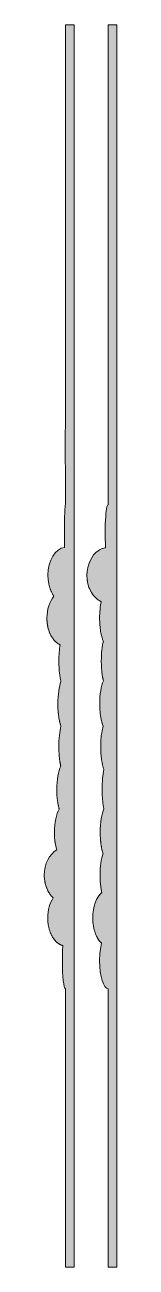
# Model space of a CAD drawing. Header units: inches. Extents: x 14 to 586, y 8 to 572.
# Drawn here: x 48 to 81, y 8 to 572 of the extents above; entities that cross this region are included whole.
import ezdxf

# ---------------------------------------------------------------- set-up
doc = ezdxf.new("R2010")
doc.units = ezdxf.units.IN
doc.header["$MEASUREMENT"] = 0
doc.layers.add('Layer 1', color=7, linetype='Continuous')

# ---------------------------------------------------------------- blocks, each defined once
blk = doc.blocks.new('block 2')
at = {"layer": 'Layer 1', "true_color": 0xff0000}
h = blk.add_hatch(color=1, dxfattribs=at)
h.dxf.hatch_style = 2
edge = h.paths.add_edge_path()
edge.add_spline(control_points=[(58.05, 392.89), (58.01, 392.89), (57.97, 387.24), (57.97, 380.27), (57.97, 373.3), (58.01, 367.66), (58.05, 367.66), (58.05, 367.66), (58.05, 354.07), (58.05, 354.07), (57.78, 354.07), (57.56, 348.42), (57.56, 341.45), (57.56, 340.89), (57.56, 340.34), (57.56, 339.8), (57.56, 339.65), (57.56, 339.51), (57.56, 339.37), (57.57, 338.91), (57.57, 338.47), (57.57, 338.03), (57.58, 337.95), (57.58, 337.86), (57.58, 337.78), (57.58, 337.27), (57.59, 336.78), (57.6, 336.3), (57.6, 336.19), (57.6, 336.08), (57.61, 335.98), (57.61, 335.58), (57.62, 335.2), (57.63, 334.83), (57.63, 334.77), (57.63, 334.7), (57.63, 334.63), (53.43, 334.29), (50.09, 328.78), (50.09, 322.03), (50.09, 321.58), (50.11, 321.13), (50.14, 320.68), (50.15, 320.54), (50.17, 320.39), (50.18, 320.25), (50.21, 319.95), (50.24, 319.66), (50.28, 319.38), (50.3, 319.21), (50.33, 319.04), (50.36, 318.88), (50.4, 318.62), (50.44, 318.37), (50.49, 318.12), (50.53, 317.94), (50.57, 317.78), (50.61, 317.61), (50.66, 317.37), (50.72, 317.14), (50.78, 316.91), (50.83, 316.74), (50.88, 316.58), (50.94, 316.41), (51, 316.2), (51.07, 315.98), (51.15, 315.77), (51.21, 315.61), (51.27, 315.45), (51.33, 315.29), (51.41, 315.09), (51.5, 314.89), (51.59, 314.7), (51.65, 314.55), (51.72, 314.4), (51.8, 314.25), (51.89, 314.06), (51.99, 313.88), (52.09, 313.7), (52.16, 313.56), (52.24, 313.43), (52.32, 313.29), (52.43, 313.12), (52.54, 312.95), (52.65, 312.79), (52.71, 312.7), (52.76, 312.61), (52.82, 312.53), (50.86, 310.22), (49.6, 306.64), (49.6, 302.62), (49.6, 302.22), (49.62, 301.82), (49.64, 301.43), (49.65, 301.31), (49.66, 301.18), (49.67, 301.06), (49.69, 300.79), (49.72, 300.53), (49.75, 300.26), (49.77, 300.13), (49.79, 299.99), (49.81, 299.86), (49.85, 299.6), (49.89, 299.36), (49.94, 299.11), (49.96, 298.98), (49.99, 298.86), (50.01, 298.73), (50.07, 298.45), (50.14, 298.18), (50.21, 297.91), (50.24, 297.83), (50.25, 297.75), (50.28, 297.66), (50.38, 297.32), (50.49, 296.98), (50.61, 296.65), (50.63, 296.57), (50.67, 296.49), (50.7, 296.41), (50.79, 296.16), (50.89, 295.92), (50.99, 295.69), (51.04, 295.58), (51.09, 295.47), (51.14, 295.37), (51.24, 295.16), (51.34, 294.96), (51.44, 294.77), (51.5, 294.66), (51.55, 294.56), (51.61, 294.46), (51.72, 294.26), (51.84, 294.07), (51.96, 293.89), (52.01, 293.8), (52.07, 293.71), (52.12, 293.63), (52.3, 293.37), (52.48, 293.12), (52.67, 292.88), (52.68, 292.88), (52.69, 292.87), (52.69, 292.86), (52.88, 292.63), (53.07, 292.42), (53.27, 292.22), (53.34, 292.15), (53.41, 292.09), (53.47, 292.02), (53.62, 291.88), (53.76, 291.75), (53.91, 291.62), (53.99, 291.55), (54.07, 291.49), (54.15, 291.43), (54.3, 291.31), (54.45, 291.2), (54.61, 291.1), (54.69, 291.05), (54.77, 290.99), (54.85, 290.94), (55.03, 290.83), (55.21, 290.73), (55.4, 290.64), (55.46, 290.61), (55.51, 290.58), (55.57, 290.56), (55.58, 290.55), (55.59, 290.54), (55.6, 290.54), (55.25, 288.47), (55.04, 285.94), (55.04, 283.21), (55.04, 282.76), (55.05, 282.32), (55.06, 281.88), (55.06, 281.74), (55.07, 281.6), (55.08, 281.46), (55.09, 281.17), (55.09, 280.88), (55.11, 280.6), (55.12, 280.43), (55.13, 280.27), (55.14, 280.1), (55.15, 279.86), (55.17, 279.61), (55.19, 279.37), (55.2, 279.2), (55.22, 279.03), (55.23, 278.86), (55.25, 278.63), (55.27, 278.4), (55.29, 278.19), (55.31, 278.02), (55.33, 277.85), (55.35, 277.69), (55.37, 277.48), (55.4, 277.27), (55.42, 277.06), (55.45, 276.9), (55.47, 276.74), (55.49, 276.58), (55.52, 276.39), (55.55, 276.2), (55.58, 276.01), (55.61, 275.85), (55.64, 275.7), (55.66, 275.55), (55.7, 275.37), (55.73, 275.2), (55.76, 275.03), (55.79, 274.88), (55.82, 274.74), (55.86, 274.6), (55.89, 274.44), (55.93, 274.28), (55.97, 274.13), (55.98, 274.07), (55.99, 274.02), (56, 273.97), (55.14, 271.67), (54.59, 267.97), (54.59, 263.79), (54.59, 263.31), (54.6, 262.83), (54.61, 262.36), (54.62, 262.21), (54.62, 262.06), (54.63, 261.91), (54.64, 261.59), (54.66, 261.28), (54.68, 260.97), (54.69, 260.8), (54.7, 260.64), (54.71, 260.47), (54.73, 260.18), (54.76, 259.9), (54.78, 259.62), (54.8, 259.46), (54.82, 259.3), (54.83, 259.15), (54.86, 258.86), (54.9, 258.57), (54.94, 258.3), (54.95, 258.16), (54.97, 258.03), (54.99, 257.9), (55.05, 257.51), (55.11, 257.13), (55.17, 256.77), (55.17, 256.76), (55.18, 256.75), (55.18, 256.74), (55.25, 256.37), (55.32, 256.01), (55.4, 255.67), (55.43, 255.56), (55.45, 255.46), (55.48, 255.35), (55.54, 255.13), (55.59, 254.9), (55.66, 254.69), (55.69, 254.57), (55.72, 254.46), (55.76, 254.35), (55.82, 254.16), (55.88, 253.98), (55.94, 253.8), (55.96, 253.74), (55.98, 253.67), (56, 253.62), (55.41, 251.31), (55.04, 248.03), (55.04, 244.38), (55.04, 243.95), (55.05, 243.52), (55.06, 243.1), (55.06, 242.95), (55.07, 242.81), (55.07, 242.67), (55.08, 242.4), (55.09, 242.12), (55.1, 241.85), (55.11, 241.68), (55.12, 241.52), (55.13, 241.35), (55.15, 241.11), (55.16, 240.88), (55.18, 240.65), (55.19, 240.48), (55.21, 240.32), (55.22, 240.15), (55.24, 239.93), (55.26, 239.71), (55.28, 239.5), (55.29, 239.33), (55.31, 239.17), (55.33, 239.01), (55.35, 238.81), (55.38, 238.6), (55.4, 238.4), (55.42, 238.24), (55.45, 238.09), (55.47, 237.94), (55.5, 237.75), (55.52, 237.55), (55.55, 237.37), (55.57, 237.22), (55.6, 237.07), (55.63, 236.92), (55.66, 236.75), (55.69, 236.57), (55.72, 236.4), (55.75, 236.26), (55.78, 236.12), (55.81, 235.98), (55.84, 235.84), (55.87, 235.69), (55.9, 235.56), (54.81, 233.31), (54.09, 229.41), (54.09, 224.96), (54.09, 224.53), (54.1, 224.1), (54.11, 223.67), (54.11, 223.6), (54.12, 223.52), (54.12, 223.45), (54.14, 223.1), (54.15, 222.76), (54.17, 222.42), (54.18, 222.28), (54.19, 222.15), (54.2, 222.02), (54.23, 221.75), (54.24, 221.48), (54.27, 221.22), (54.29, 221.02), (54.31, 220.82), (54.34, 220.63), (54.36, 220.44), (54.38, 220.24), (54.4, 220.06), (54.43, 219.88), (54.45, 219.72), (54.48, 219.54), (54.51, 219.35), (54.54, 219.15), (54.57, 218.95), (54.59, 218.81), (54.62, 218.67), (54.65, 218.53), (54.69, 218.32), (54.72, 218.11), (54.77, 217.92), (54.8, 217.77), (54.83, 217.64), (54.86, 217.51), (54.91, 217.32), (54.95, 217.12), (54.99, 216.94), (55.03, 216.81), (55.07, 216.69), (55.1, 216.57), (55.15, 216.4), (55.2, 216.22), (55.25, 216.06), (53.88, 213.8), (52.99, 209.93), (52.99, 205.55), (52.99, 204.87), (53.02, 204.21), (53.06, 203.55), (53.06, 203.45), (53.07, 203.35), (53.08, 203.24), (53.12, 202.63), (53.19, 202.03), (53.27, 201.45), (53.28, 201.33), (53.3, 201.22), (53.32, 201.11), (53.4, 200.53), (53.5, 199.97), (53.62, 199.43), (53.64, 199.37), (53.65, 199.31), (53.67, 199.25), (53.79, 198.73), (53.92, 198.24), (54.07, 197.77), (54.08, 197.73), (54.09, 197.69), (54.1, 197.65), (50.75, 195.67), (48.42, 191.26), (48.42, 186.14), (48.42, 185.65), (48.45, 185.17), (48.49, 184.69), (48.5, 184.54), (48.52, 184.39), (48.54, 184.24), (48.58, 183.92), (48.62, 183.6), (48.68, 183.28), (48.71, 183.12), (48.74, 182.95), (48.77, 182.79), (48.84, 182.49), (48.91, 182.2), (48.99, 181.91), (49.03, 181.75), (49.07, 181.6), (49.11, 181.45), (49.21, 181.13), (49.32, 180.82), (49.44, 180.51), (49.48, 180.41), (49.51, 180.3), (49.55, 180.2), (49.72, 179.8), (49.9, 179.41), (50.09, 179.03), (50.14, 178.95), (50.19, 178.87), (50.23, 178.79), (50.39, 178.5), (50.55, 178.22), (50.73, 177.95), (50.81, 177.83), (50.89, 177.72), (50.97, 177.6), (51.13, 177.38), (51.29, 177.16), (51.46, 176.96), (51.55, 176.84), (51.64, 176.73), (51.74, 176.62), (51.91, 176.42), (52.1, 176.23), (52.29, 176.04), (52.35, 175.98), (52.41, 175.91), (52.48, 175.85), (50.94, 173.55), (49.98, 170.31), (49.98, 166.72), (49.98, 166.31), (50, 165.89), (50.02, 165.49), (50.03, 165.35), (50.05, 165.22), (50.06, 165.08), (50.08, 164.81), (50.1, 164.55), (50.13, 164.28), (50.15, 164.13), (50.18, 163.98), (50.2, 163.82), (50.24, 163.59), (50.28, 163.35), (50.32, 163.12), (50.35, 162.96), (50.38, 162.81), (50.42, 162.65), (50.47, 162.43), (50.52, 162.21), (50.57, 162), (50.61, 161.85), (50.65, 161.69), (50.7, 161.54), (50.76, 161.33), (50.82, 161.13), (50.89, 160.93), (50.94, 160.78), (50.99, 160.63), (51.04, 160.49), (51.11, 160.29), (51.19, 160.1), (51.26, 159.92), (51.32, 159.78), (51.38, 159.64), (51.44, 159.5), (51.52, 159.31), (51.61, 159.14), (51.7, 158.96), (51.76, 158.83), (51.83, 158.7), (51.89, 158.58), (51.99, 158.4), (52.09, 158.23), (52.19, 158.06), (52.26, 157.95), (52.33, 157.83), (52.4, 157.73), (52.51, 157.55), (52.63, 157.38), (52.76, 157.22), (52.82, 157.13), (52.88, 157.03), (52.95, 156.95), (53.12, 156.73), (53.29, 156.53), (53.47, 156.34), (53.5, 156.31), (53.52, 156.28), (53.54, 156.25), (53.75, 156.04), (53.96, 155.84), (54.18, 155.65), (54.25, 155.59), (54.32, 155.54), (54.39, 155.49), (54.54, 155.37), (54.7, 155.24), (54.85, 155.14), (54.94, 155.08), (55.03, 155.03), (55.13, 154.97), (55.27, 154.88), (55.41, 154.8), (55.56, 154.72), (55.66, 154.67), (55.76, 154.63), (55.86, 154.58), (56.01, 154.52), (56.15, 154.46), (56.3, 154.41), (56.41, 154.37), (56.51, 154.34), (56.62, 154.31), (56.71, 154.29), (56.79, 154.26), (56.87, 154.24), (56.73, 152.25), (56.64, 149.87), (56.64, 147.31), (56.64, 140.34), (57.27, 134.69), (58.05, 134.69), (58.05, 134.69), (58.05, 121.1), (58.05, 121.1), (58.03, 121.1), (58.01, 115.45), (58.01, 108.48), (58.01, 101.51), (58.03, 95.86), (58.05, 95.86), (58.05, 95.86), (58.05, 8.5), (58.05, 8.5), (58.05, 8.5), (61.93, 8.5), (61.93, 8.5), (61.93, 8.5), (61.93, 571.5), (61.93, 571.5), (61.93, 571.5), (58.05, 571.5), (58.05, 571.5), (58.05, 571.5), (58.05, 392.89), (58.05, 392.89)], knot_values=[0, 0, 0, 0, 1, 1, 1, 2, 2, 2, 3, 3, 3, 4, 4, 4, 5, 5, 5, 6, 6, 6, 7, 7, 7, 8, 8, 8, 9, 9, 9, 10, 10, 10, 11, 11, 11, 12, 12, 12, 13, 13, 13, 14, 14, 14, 15, 15, 15, 16, 16, 16, 17, 17, 17, 18, 18, 18, 19, 19, 19, 20, 20, 20, 21, 21, 21, 22, 22, 22, 23, 23, 23, 24, 24, 24, 25, 25, 25, 26, 26, 26, 27, 27, 27, 28, 28, 28, 29, 29, 29, 30, 30, 30, 31, 31, 31, 32, 32, 32, 33, 33, 33, 34, 34, 34, 35, 35, 35, 36, 36, 36, 37, 37, 37, 38, 38, 38, 39, 39, 39, 40, 40, 40, 41, 41, 41, 42, 42, 42, 43, 43, 43, 44, 44, 44, 45, 45, 45, 46, 46, 46, 47, 47, 47, 48, 48, 48, 49, 49, 49, 50, 50, 50, 51, 51, 51, 52, 52, 52, 53, 53, 53, 54, 54, 54, 55, 55, 55, 56, 56, 56, 57, 57, 57, 58, 58, 58, 59, 59, 59, 60, 60, 60, 61, 61, 61, 62, 62, 62, 63, 63, 63, 64, 64, 64, 65, 65, 65, 66, 66, 66, 67, 67, 67, 68, 68, 68, 69, 69, 69, 70, 70, 70, 71, 71, 71, 72, 72, 72, 73, 73, 73, 74, 74, 74, 75, 75, 75, 76, 76, 76, 77, 77, 77, 78, 78, 78, 79, 79, 79, 80, 80, 80, 81, 81, 81, 82, 82, 82, 83, 83, 83, 84, 84, 84, 85, 85, 85, 86, 86, 86, 87, 87, 87, 88, 88, 88, 89, 89, 89, 90, 90, 90, 91, 91, 91, 92, 92, 92, 93, 93, 93, 94, 94, 94, 95, 95, 95, 96, 96, 96, 97, 97, 97, 98, 98, 98, 99, 99, 99, 100, 100, 100, 101, 101, 101, 102, 102, 102, 103, 103, 103, 104, 104, 104, 105, 105, 105, 106, 106, 106, 107, 107, 107, 108, 108, 108, 109, 109, 109, 110, 110, 110, 111, 111, 111, 112, 112, 112, 113, 113, 113, 114, 114, 114, 115, 115, 115, 116, 116, 116, 117, 117, 117, 118, 118, 118, 119, 119, 119, 120, 120, 120, 121, 121, 121, 122, 122, 122, 123, 123, 123, 124, 124, 124, 125, 125, 125, 126, 126, 126, 127, 127, 127, 128, 128, 128, 129, 129, 129, 130, 130, 130, 131, 131, 131, 132, 132, 132, 133, 133, 133, 134, 134, 134, 135, 135, 135, 136, 136, 136, 137, 137, 137, 138, 138, 138, 139, 139, 139, 140, 140, 140, 141, 141, 141, 142, 142, 142, 143, 143, 143, 144, 144, 144, 145, 145, 145, 146, 146, 146, 147, 147, 147, 148, 148, 148, 149, 149, 149, 150, 150, 150, 151, 151, 151, 152, 152, 152, 153, 153, 153, 154, 154, 154, 155, 155, 155, 156, 156, 156, 157, 157, 157, 158, 158, 158, 159, 159, 159, 160, 160, 160, 161, 161, 161, 162, 162, 162, 163, 163, 163, 164, 164, 164, 165, 165, 165, 166, 166, 166, 167, 167, 167, 168, 168, 168, 169, 169, 169, 170, 170, 170, 171, 171, 171, 172, 172, 172, 173, 173, 173, 174, 174, 174, 175, 175, 175, 176, 176, 176, 177, 177, 177, 178, 178, 178, 179, 179, 179, 180, 180, 180, 181, 181, 181, 182, 182, 182, 183, 183, 183, 184, 184, 184, 185, 185, 185, 186, 186, 186, 187, 187, 187, 188, 188, 188, 189, 189, 189, 189], degree=3, periodic=1)
h = blk.add_hatch(color=1, dxfattribs=at)
h.dxf.hatch_style = 2
edge = h.paths.add_edge_path()
edge.add_spline(control_points=[(77.46, 354.07), (77.42, 354.07), (77.37, 354.04), (77.32, 354), (77.19, 353.87), (77.05, 353.55), (76.93, 353.07), (76.44, 351.16), (76.09, 346.67), (76.09, 341.45), (76.09, 341.44), (76.09, 341.43), (76.09, 341.42), (76.09, 340.87), (76.1, 340.32), (76.11, 339.78), (76.11, 339.64), (76.11, 339.49), (76.11, 339.35), (76.12, 338.88), (76.13, 338.42), (76.15, 337.96), (76.15, 337.89), (76.15, 337.82), (76.15, 337.75), (76.17, 337.24), (76.19, 336.76), (76.22, 336.28), (76.22, 336.23), (76.22, 336.17), (76.22, 336.12), (76.23, 336.04), (76.23, 335.97), (76.24, 335.9), (76.26, 335.51), (76.28, 335.12), (76.3, 334.76), (76.31, 334.69), (76.31, 334.62), (76.32, 334.56), (76.02, 334.52), (75.72, 334.45), (75.43, 334.37), (74.56, 334.13), (73.73, 333.73), (72.96, 333.2), (69.89, 331.09), (67.8, 326.88), (67.8, 322.03), (67.8, 321.63), (67.81, 321.24), (67.84, 320.85), (67.85, 320.73), (67.86, 320.62), (67.87, 320.5), (67.9, 320.22), (67.93, 319.95), (67.97, 319.69), (67.99, 319.56), (68.01, 319.43), (68.03, 319.3), (68.07, 319.04), (68.13, 318.77), (68.18, 318.51), (68.21, 318.41), (68.23, 318.3), (68.26, 318.19), (68.34, 317.83), (68.44, 317.48), (68.55, 317.13), (68.56, 317.1), (68.57, 317.07), (68.58, 317.04), (68.69, 316.73), (68.8, 316.42), (68.92, 316.12), (68.97, 316.02), (69.01, 315.92), (69.06, 315.81), (69.16, 315.59), (69.26, 315.37), (69.37, 315.15), (69.42, 315.05), (69.47, 314.94), (69.53, 314.84), (69.65, 314.62), (69.77, 314.4), (69.9, 314.19), (69.95, 314.11), (69.99, 314.03), (70.05, 313.95), (70.23, 313.66), (70.42, 313.39), (70.61, 313.13), (70.65, 313.09), (70.68, 313.05), (70.71, 313.01), (70.88, 312.79), (71.06, 312.58), (71.24, 312.38), (71.31, 312.31), (71.38, 312.23), (71.46, 312.16), (71.61, 312), (71.77, 311.84), (71.93, 311.7), (72.01, 311.62), (72.09, 311.55), (72.17, 311.48), (72.34, 311.33), (72.52, 311.19), (72.71, 311.05), (72.77, 311.01), (72.84, 310.95), (72.9, 310.91), (72.92, 310.89), (72.94, 310.88), (72.96, 310.86), (73.19, 310.7), (73.43, 310.56), (73.67, 310.42), (73.73, 310.39), (73.78, 310.37), (73.84, 310.34), (74, 310.25), (74.17, 310.16), (74.34, 310.09), (73.86, 308), (73.58, 305.41), (73.58, 302.62), (73.58, 302.12), (73.59, 301.63), (73.61, 301.15), (73.62, 301), (73.62, 300.86), (73.63, 300.71), (73.65, 300.37), (73.67, 300.05), (73.69, 299.72), (73.7, 299.56), (73.71, 299.4), (73.73, 299.24), (73.75, 298.92), (73.78, 298.62), (73.82, 298.31), (73.83, 298.17), (73.85, 298.03), (73.87, 297.89), (73.92, 297.49), (73.97, 297.11), (74.03, 296.74), (74.04, 296.7), (74.04, 296.66), (74.05, 296.62), (74.12, 296.22), (74.19, 295.83), (74.27, 295.45), (74.3, 295.33), (74.32, 295.23), (74.35, 295.11), (74.41, 294.85), (74.47, 294.6), (74.54, 294.35), (74.57, 294.23), (74.6, 294.11), (74.64, 293.99), (74.7, 293.76), (74.77, 293.54), (74.84, 293.33), (74.88, 293.23), (74.91, 293.12), (74.95, 293.02), (75.04, 292.77), (75.13, 292.54), (75.23, 292.32), (75.24, 292.28), (75.26, 292.23), (75.27, 292.2), (74.7, 289.91), (74.34, 286.73), (74.34, 283.21), (74.34, 282.77), (74.35, 282.33), (74.36, 281.91), (74.36, 281.9), (74.36, 281.9), (74.36, 281.9), (74.36, 281.76), (74.37, 281.62), (74.38, 281.48), (74.39, 281.2), (74.39, 280.92), (74.41, 280.64), (74.42, 280.47), (74.43, 280.31), (74.44, 280.14), (74.45, 279.9), (74.47, 279.66), (74.49, 279.43), (74.5, 279.25), (74.52, 279.09), (74.53, 278.92), (74.55, 278.7), (74.57, 278.47), (74.59, 278.26), (74.61, 278.09), (74.63, 277.93), (74.65, 277.77), (74.68, 277.56), (74.7, 277.35), (74.73, 277.15), (74.73, 277.14), (74.73, 277.12), (74.73, 277.11), (74.75, 276.96), (74.77, 276.83), (74.8, 276.68), (74.83, 276.49), (74.85, 276.29), (74.88, 276.11), (74.91, 275.95), (74.94, 275.81), (74.97, 275.66), (75, 275.48), (75.03, 275.3), (75.07, 275.13), (75.1, 274.99), (75.13, 274.85), (75.16, 274.71), (75.2, 274.55), (75.23, 274.39), (75.27, 274.23), (75.27, 274.22), (75.28, 274.2), (75.28, 274.18), (74.78, 273.04), (74.36, 271.52), (74.07, 269.75), (73.78, 267.97), (73.62, 265.95), (73.62, 263.79), (73.62, 263.78), (73.62, 263.78), (73.62, 263.77), (73.62, 263.3), (73.63, 262.83), (73.65, 262.37), (73.65, 262.22), (73.66, 262.07), (73.67, 261.91), (73.68, 261.6), (73.7, 261.29), (73.72, 260.99), (73.73, 260.82), (73.74, 260.65), (73.76, 260.48), (73.78, 260.2), (73.81, 259.92), (73.84, 259.65), (73.85, 259.48), (73.87, 259.32), (73.89, 259.16), (73.92, 258.88), (73.96, 258.61), (74, 258.34), (74.02, 258.2), (74.04, 258.06), (74.06, 257.92), (74.12, 257.59), (74.17, 257.27), (74.23, 256.96), (74.25, 256.9), (74.26, 256.83), (74.27, 256.76), (74.35, 256.39), (74.43, 256.04), (74.52, 255.7), (74.54, 255.6), (74.57, 255.5), (74.6, 255.41), (74.66, 255.17), (74.73, 254.94), (74.8, 254.72), (74.81, 254.68), (74.82, 254.63), (74.83, 254.59), (74.86, 254.52), (74.88, 254.46), (74.91, 254.39), (74.97, 254.2), (75.04, 254.01), (75.11, 253.83), (75.13, 253.78), (75.15, 253.72), (75.17, 253.66), (74.92, 252.8), (74.7, 251.79), (74.53, 250.68), (74.24, 248.83), (74.08, 246.67), (74.08, 244.38), (74.08, 243.88), (74.09, 243.4), (74.1, 242.92), (74.11, 242.76), (74.11, 242.62), (74.12, 242.47), (74.13, 242.14), (74.15, 241.81), (74.17, 241.49), (74.18, 241.32), (74.19, 241.16), (74.2, 241), (74.23, 240.69), (74.25, 240.39), (74.28, 240.09), (74.3, 239.94), (74.31, 239.79), (74.32, 239.65), (74.37, 239.28), (74.41, 238.91), (74.46, 238.56), (74.47, 238.5), (74.47, 238.44), (74.48, 238.39), (74.54, 237.98), (74.61, 237.59), (74.68, 237.22), (74.7, 237.1), (74.72, 237), (74.74, 236.89), (74.79, 236.63), (74.85, 236.37), (74.91, 236.12), (74.93, 236), (74.96, 235.88), (74.99, 235.76), (75.05, 235.54), (75.11, 235.32), (75.17, 235.11), (75.19, 235.04), (75.21, 234.96), (75.23, 234.9), (75.24, 234.86), (75.25, 234.83), (75.26, 234.79), (75.34, 234.56), (75.42, 234.34), (75.49, 234.13), (75.51, 234.08), (75.53, 234.02), (75.55, 233.98), (75.29, 232.83), (75.09, 231.46), (74.94, 229.93), (74.8, 228.41), (74.72, 226.73), (74.72, 224.96), (74.72, 224.53), (74.73, 224.1), (74.74, 223.68), (74.74, 223.56), (74.75, 223.43), (74.75, 223.31), (74.76, 223.02), (74.77, 222.72), (74.78, 222.44), (74.79, 222.28), (74.8, 222.13), (74.8, 221.97), (74.82, 221.72), (74.83, 221.48), (74.85, 221.24), (74.86, 221.07), (74.87, 220.9), (74.89, 220.73), (74.9, 220.52), (74.92, 220.3), (74.94, 220.09), (74.95, 219.92), (74.97, 219.76), (74.99, 219.59), (75.01, 219.39), (75.03, 219.19), (75.05, 218.99), (75.07, 218.83), (75.09, 218.69), (75.11, 218.53), (75.13, 218.34), (75.16, 218.14), (75.19, 217.96), (75.21, 217.81), (75.23, 217.66), (75.26, 217.52), (75.28, 217.34), (75.31, 217.16), (75.34, 216.99), (75.37, 216.85), (75.39, 216.71), (75.42, 216.57), (75.45, 216.43), (75.47, 216.29), (75.5, 216.15), (75, 215.03), (74.59, 213.49), (74.3, 211.68), (74.01, 209.86), (73.85, 207.77), (73.85, 205.55), (73.85, 205.54), (73.85, 205.53), (73.85, 205.51), (73.85, 205.07), (73.86, 204.62), (73.87, 204.19), (73.87, 204.04), (73.88, 203.89), (73.89, 203.74), (73.9, 203.44), (73.91, 203.15), (73.93, 202.87), (73.94, 202.69), (73.96, 202.53), (73.97, 202.35), (73.99, 202.1), (74.01, 201.84), (74.03, 201.59), (74.05, 201.42), (74.07, 201.25), (74.09, 201.08), (74.11, 200.84), (74.14, 200.61), (74.17, 200.38), (74.19, 200.21), (74.21, 200.04), (74.24, 199.88), (74.27, 199.65), (74.3, 199.44), (74.34, 199.22), (74.35, 199.14), (74.37, 199.04), (74.38, 198.96), (74.39, 198.89), (74.41, 198.82), (74.42, 198.75), (74.46, 198.54), (74.5, 198.34), (74.54, 198.13), (74.57, 197.99), (74.6, 197.84), (74.64, 197.7), (74.68, 197.5), (74.73, 197.31), (74.78, 197.12), (74.81, 196.99), (74.84, 196.86), (74.88, 196.74), (74.93, 196.54), (74.99, 196.35), (75.05, 196.17), (75.08, 196.08), (75.1, 195.99), (75.13, 195.91), (74.3, 193.6), (73.77, 190.08), (73.77, 186.14), (73.77, 186.13), (73.77, 186.13), (73.77, 186.13), (73.77, 185.45), (73.79, 184.79), (73.82, 184.14), (73.83, 184.04), (73.83, 183.93), (73.84, 183.83), (73.87, 183.21), (73.92, 182.61), (73.98, 182.03), (73.99, 181.92), (74, 181.81), (74.01, 181.69), (74.08, 181.11), (74.15, 180.55), (74.24, 180.02), (74.25, 179.95), (74.26, 179.89), (74.27, 179.83), (74.36, 179.31), (74.46, 178.81), (74.56, 178.35), (74.57, 178.31), (74.58, 178.27), (74.59, 178.23), (72.15, 176.25), (70.46, 171.84), (70.46, 166.72), (70.46, 166.16), (70.49, 165.61), (70.53, 165.07), (70.54, 164.92), (70.55, 164.78), (70.56, 164.64), (70.61, 164.18), (70.66, 163.72), (70.73, 163.28), (70.74, 163.2), (70.75, 163.12), (70.76, 163.05), (70.85, 162.54), (70.95, 162.05), (71.07, 161.58), (71.1, 161.46), (71.14, 161.34), (71.17, 161.22), (71.27, 160.83), (71.39, 160.46), (71.51, 160.1), (71.54, 160), (71.57, 159.9), (71.61, 159.81), (71.77, 159.38), (71.94, 158.96), (72.12, 158.57), (72.16, 158.49), (72.21, 158.41), (72.25, 158.32), (72.41, 158.01), (72.57, 157.7), (72.74, 157.42), (72.8, 157.33), (72.85, 157.24), (72.91, 157.15), (73.12, 156.82), (73.35, 156.5), (73.59, 156.22), (73.62, 156.17), (73.66, 156.14), (73.7, 156.09), (73.91, 155.85), (74.13, 155.63), (74.35, 155.43), (74.39, 155.4), (74.43, 155.35), (74.46, 155.32), (73.91, 153.14), (73.58, 150.35), (73.58, 147.31), (73.58, 140.34), (75.32, 134.69), (77.46, 134.69), (77.46, 134.69), (77.46, 8.5), (77.46, 8.5), (77.46, 8.5), (81.35, 8.5), (81.35, 8.5), (81.35, 8.5), (81.35, 571.5), (81.35, 571.5), (81.35, 571.5), (77.46, 571.5), (77.46, 571.5), (77.46, 571.5), (77.46, 354.07), (77.46, 354.07)], knot_values=[0, 0, 0, 0, 1, 1, 1, 2, 2, 2, 3, 3, 3, 4, 4, 4, 5, 5, 5, 6, 6, 6, 7, 7, 7, 8, 8, 8, 9, 9, 9, 10, 10, 10, 11, 11, 11, 12, 12, 12, 13, 13, 13, 14, 14, 14, 15, 15, 15, 16, 16, 16, 17, 17, 17, 18, 18, 18, 19, 19, 19, 20, 20, 20, 21, 21, 21, 22, 22, 22, 23, 23, 23, 24, 24, 24, 25, 25, 25, 26, 26, 26, 27, 27, 27, 28, 28, 28, 29, 29, 29, 30, 30, 30, 31, 31, 31, 32, 32, 32, 33, 33, 33, 34, 34, 34, 35, 35, 35, 36, 36, 36, 37, 37, 37, 38, 38, 38, 39, 39, 39, 40, 40, 40, 41, 41, 41, 42, 42, 42, 43, 43, 43, 44, 44, 44, 45, 45, 45, 46, 46, 46, 47, 47, 47, 48, 48, 48, 49, 49, 49, 50, 50, 50, 51, 51, 51, 52, 52, 52, 53, 53, 53, 54, 54, 54, 55, 55, 55, 56, 56, 56, 57, 57, 57, 58, 58, 58, 59, 59, 59, 60, 60, 60, 61, 61, 61, 62, 62, 62, 63, 63, 63, 64, 64, 64, 65, 65, 65, 66, 66, 66, 67, 67, 67, 68, 68, 68, 69, 69, 69, 70, 70, 70, 71, 71, 71, 72, 72, 72, 73, 73, 73, 74, 74, 74, 75, 75, 75, 76, 76, 76, 77, 77, 77, 78, 78, 78, 79, 79, 79, 80, 80, 80, 81, 81, 81, 82, 82, 82, 83, 83, 83, 84, 84, 84, 85, 85, 85, 86, 86, 86, 87, 87, 87, 88, 88, 88, 89, 89, 89, 90, 90, 90, 91, 91, 91, 92, 92, 92, 93, 93, 93, 94, 94, 94, 95, 95, 95, 96, 96, 96, 97, 97, 97, 98, 98, 98, 99, 99, 99, 100, 100, 100, 101, 101, 101, 102, 102, 102, 103, 103, 103, 104, 104, 104, 105, 105, 105, 106, 106, 106, 107, 107, 107, 108, 108, 108, 109, 109, 109, 110, 110, 110, 111, 111, 111, 112, 112, 112, 113, 113, 113, 114, 114, 114, 115, 115, 115, 116, 116, 116, 117, 117, 117, 118, 118, 118, 119, 119, 119, 120, 120, 120, 121, 121, 121, 122, 122, 122, 123, 123, 123, 124, 124, 124, 125, 125, 125, 126, 126, 126, 127, 127, 127, 128, 128, 128, 129, 129, 129, 130, 130, 130, 131, 131, 131, 132, 132, 132, 133, 133, 133, 134, 134, 134, 135, 135, 135, 136, 136, 136, 137, 137, 137, 138, 138, 138, 139, 139, 139, 140, 140, 140, 141, 141, 141, 142, 142, 142, 143, 143, 143, 144, 144, 144, 145, 145, 145, 146, 146, 146, 147, 147, 147, 148, 148, 148, 149, 149, 149, 150, 150, 150, 151, 151, 151, 152, 152, 152, 153, 153, 153, 154, 154, 154, 155, 155, 155, 156, 156, 156, 157, 157, 157, 158, 158, 158, 159, 159, 159, 160, 160, 160, 161, 161, 161, 162, 162, 162, 163, 163, 163, 164, 164, 164, 165, 165, 165, 166, 166, 166, 167, 167, 167, 168, 168, 168, 169, 169, 169, 170, 170, 170, 171, 171, 171, 172, 172, 172, 173, 173, 173, 174, 174, 174, 175, 175, 175, 176, 176, 176, 177, 177, 177, 178, 178, 178, 179, 179, 179, 180, 180, 180, 181, 181, 181, 182, 182, 182, 183, 183, 183, 184, 184, 184, 185, 185, 185, 186, 186, 186, 187, 187, 187, 188, 188, 188, 188], degree=3, periodic=1)
at = {"layer": 'Layer 1', "lineweight": 0}
for points, knots in [([(58.05, 392.89), (58.01, 392.89), (57.97, 387.24), (57.97, 380.27), (57.97, 373.3), (58.01, 367.66), (58.05, 367.66), (58.05, 367.66), (58.05, 354.07), (58.05, 354.07), (57.78, 354.07), (57.56, 348.42), (57.56, 341.45), (57.56, 340.89), (57.56, 340.34), (57.56, 339.8), (57.56, 339.65), (57.56, 339.51), (57.56, 339.37), (57.57, 338.91), (57.57, 338.47), (57.57, 338.03), (57.58, 337.95), (57.58, 337.86), (57.58, 337.78), (57.58, 337.27), (57.59, 336.78), (57.6, 336.3), (57.6, 336.19), (57.6, 336.08), (57.61, 335.98), (57.61, 335.58), (57.62, 335.2), (57.63, 334.83), (57.63, 334.77), (57.63, 334.7), (57.63, 334.63), (53.43, 334.29), (50.09, 328.78), (50.09, 322.03), (50.09, 321.58), (50.11, 321.13), (50.14, 320.68), (50.15, 320.54), (50.17, 320.39), (50.18, 320.25), (50.21, 319.95), (50.24, 319.66), (50.28, 319.38), (50.3, 319.21), (50.33, 319.04), (50.36, 318.88), (50.4, 318.62), (50.44, 318.37), (50.49, 318.12), (50.53, 317.94), (50.57, 317.78), (50.61, 317.61), (50.66, 317.37), (50.72, 317.14), (50.78, 316.91), (50.83, 316.74), (50.88, 316.58), (50.94, 316.41), (51, 316.2), (51.07, 315.98), (51.15, 315.77), (51.21, 315.61), (51.27, 315.45), (51.33, 315.29), (51.41, 315.09), (51.5, 314.89), (51.59, 314.7), (51.65, 314.55), (51.72, 314.4), (51.8, 314.25), (51.89, 314.06), (51.99, 313.88), (52.09, 313.7), (52.16, 313.56), (52.24, 313.43), (52.32, 313.29), (52.43, 313.12), (52.54, 312.95), (52.65, 312.79), (52.71, 312.7), (52.76, 312.61), (52.82, 312.53), (50.86, 310.22), (49.6, 306.64), (49.6, 302.62), (49.6, 302.22), (49.62, 301.82), (49.64, 301.43), (49.65, 301.31), (49.66, 301.18), (49.67, 301.06), (49.69, 300.79), (49.72, 300.53), (49.75, 300.26), (49.77, 300.13), (49.79, 299.99), (49.81, 299.86), (49.85, 299.6), (49.89, 299.36), (49.94, 299.11), (49.96, 298.98), (49.99, 298.86), (50.01, 298.73), (50.07, 298.45), (50.14, 298.18), (50.21, 297.91), (50.24, 297.83), (50.25, 297.75), (50.28, 297.66), (50.38, 297.32), (50.49, 296.98), (50.61, 296.65), (50.63, 296.57), (50.67, 296.49), (50.7, 296.41), (50.79, 296.16), (50.89, 295.92), (50.99, 295.69), (51.04, 295.58), (51.09, 295.47), (51.14, 295.37), (51.24, 295.16), (51.34, 294.96), (51.44, 294.77), (51.5, 294.66), (51.55, 294.56), (51.61, 294.46), (51.72, 294.26), (51.84, 294.07), (51.96, 293.89), (52.01, 293.8), (52.07, 293.71), (52.12, 293.63), (52.3, 293.37), (52.48, 293.12), (52.67, 292.88), (52.68, 292.88), (52.69, 292.87), (52.69, 292.86), (52.88, 292.63), (53.07, 292.42), (53.27, 292.22), (53.34, 292.15), (53.41, 292.09), (53.47, 292.02), (53.62, 291.88), (53.76, 291.75), (53.91, 291.62), (53.99, 291.55), (54.07, 291.49), (54.15, 291.43), (54.3, 291.31), (54.45, 291.2), (54.61, 291.1), (54.69, 291.05), (54.77, 290.99), (54.85, 290.94), (55.03, 290.83), (55.21, 290.73), (55.4, 290.64), (55.46, 290.61), (55.51, 290.58), (55.57, 290.56), (55.58, 290.55), (55.59, 290.54), (55.6, 290.54), (55.25, 288.47), (55.04, 285.94), (55.04, 283.21), (55.04, 282.76), (55.05, 282.32), (55.06, 281.88), (55.06, 281.74), (55.07, 281.6), (55.08, 281.46), (55.09, 281.17), (55.09, 280.88), (55.11, 280.6), (55.12, 280.43), (55.13, 280.27), (55.14, 280.1), (55.15, 279.86), (55.17, 279.61), (55.19, 279.37), (55.2, 279.2), (55.22, 279.03), (55.23, 278.86), (55.25, 278.63), (55.27, 278.4), (55.29, 278.19), (55.31, 278.02), (55.33, 277.85), (55.35, 277.69), (55.37, 277.48), (55.4, 277.27), (55.42, 277.06), (55.45, 276.9), (55.47, 276.74), (55.49, 276.58), (55.52, 276.39), (55.55, 276.2), (55.58, 276.01), (55.61, 275.85), (55.64, 275.7), (55.66, 275.55), (55.7, 275.37), (55.73, 275.2), (55.76, 275.03), (55.79, 274.88), (55.82, 274.74), (55.86, 274.6), (55.89, 274.44), (55.93, 274.28), (55.97, 274.13), (55.98, 274.07), (55.99, 274.02), (56, 273.97), (55.14, 271.67), (54.59, 267.97), (54.59, 263.79), (54.59, 263.31), (54.6, 262.83), (54.61, 262.36), (54.62, 262.21), (54.62, 262.06), (54.63, 261.91), (54.64, 261.59), (54.66, 261.28), (54.68, 260.97), (54.69, 260.8), (54.7, 260.64), (54.71, 260.47), (54.73, 260.18), (54.76, 259.9), (54.78, 259.62), (54.8, 259.46), (54.82, 259.3), (54.83, 259.15), (54.86, 258.86), (54.9, 258.57), (54.94, 258.3), (54.95, 258.16), (54.97, 258.03), (54.99, 257.9), (55.05, 257.51), (55.11, 257.13), (55.17, 256.77), (55.17, 256.76), (55.18, 256.75), (55.18, 256.74), (55.25, 256.37), (55.32, 256.01), (55.4, 255.67), (55.43, 255.56), (55.45, 255.46), (55.48, 255.35), (55.54, 255.13), (55.59, 254.9), (55.66, 254.69), (55.69, 254.57), (55.72, 254.46), (55.76, 254.35), (55.82, 254.16), (55.88, 253.98), (55.94, 253.8), (55.96, 253.74), (55.98, 253.67), (56, 253.62), (55.41, 251.31), (55.04, 248.03), (55.04, 244.38), (55.04, 243.95), (55.05, 243.52), (55.06, 243.1), (55.06, 242.95), (55.07, 242.81), (55.07, 242.67), (55.08, 242.4), (55.09, 242.12), (55.1, 241.85), (55.11, 241.68), (55.12, 241.52), (55.13, 241.35), (55.15, 241.11), (55.16, 240.88), (55.18, 240.65), (55.19, 240.48), (55.21, 240.32), (55.22, 240.15), (55.24, 239.93), (55.26, 239.71), (55.28, 239.5), (55.29, 239.33), (55.31, 239.17), (55.33, 239.01), (55.35, 238.81), (55.38, 238.6), (55.4, 238.4), (55.42, 238.24), (55.45, 238.09), (55.47, 237.94), (55.5, 237.75), (55.52, 237.55), (55.55, 237.37), (55.57, 237.22), (55.6, 237.07), (55.63, 236.92), (55.66, 236.75), (55.69, 236.57), (55.72, 236.4), (55.75, 236.26), (55.78, 236.12), (55.81, 235.98), (55.84, 235.84), (55.87, 235.69), (55.9, 235.56), (54.81, 233.31), (54.09, 229.41), (54.09, 224.96), (54.09, 224.53), (54.1, 224.1), (54.11, 223.67), (54.11, 223.6), (54.12, 223.52), (54.12, 223.45), (54.14, 223.1), (54.15, 222.76), (54.17, 222.42), (54.18, 222.28), (54.19, 222.15), (54.2, 222.02), (54.23, 221.75), (54.24, 221.48), (54.27, 221.22), (54.29, 221.02), (54.31, 220.82), (54.34, 220.63), (54.36, 220.44), (54.38, 220.24), (54.4, 220.06), (54.43, 219.88), (54.45, 219.72), (54.48, 219.54), (54.51, 219.35), (54.54, 219.15), (54.57, 218.95), (54.59, 218.81), (54.62, 218.67), (54.65, 218.53), (54.69, 218.32), (54.72, 218.11), (54.77, 217.92), (54.8, 217.77), (54.83, 217.64), (54.86, 217.51), (54.91, 217.32), (54.95, 217.12), (54.99, 216.94), (55.03, 216.81), (55.07, 216.69), (55.1, 216.57), (55.15, 216.4), (55.2, 216.22), (55.25, 216.06), (53.88, 213.8), (52.99, 209.93), (52.99, 205.55), (52.99, 204.87), (53.02, 204.21), (53.06, 203.55), (53.06, 203.45), (53.07, 203.35), (53.08, 203.24), (53.12, 202.63), (53.19, 202.03), (53.27, 201.45), (53.28, 201.33), (53.3, 201.22), (53.32, 201.11), (53.4, 200.53), (53.5, 199.97), (53.62, 199.43), (53.64, 199.37), (53.65, 199.31), (53.67, 199.25), (53.79, 198.73), (53.92, 198.24), (54.07, 197.77), (54.08, 197.73), (54.09, 197.69), (54.1, 197.65), (50.75, 195.67), (48.42, 191.26), (48.42, 186.14), (48.42, 185.65), (48.45, 185.17), (48.49, 184.69), (48.5, 184.54), (48.52, 184.39), (48.54, 184.24), (48.58, 183.92), (48.62, 183.6), (48.68, 183.28), (48.71, 183.12), (48.74, 182.95), (48.77, 182.79), (48.84, 182.49), (48.91, 182.2), (48.99, 181.91), (49.03, 181.75), (49.07, 181.6), (49.11, 181.45), (49.21, 181.13), (49.32, 180.82), (49.44, 180.51), (49.48, 180.41), (49.51, 180.3), (49.55, 180.2), (49.72, 179.8), (49.9, 179.41), (50.09, 179.03), (50.14, 178.95), (50.19, 178.87), (50.23, 178.79), (50.39, 178.5), (50.55, 178.22), (50.73, 177.95), (50.81, 177.83), (50.89, 177.72), (50.97, 177.6), (51.13, 177.38), (51.29, 177.16), (51.46, 176.96), (51.55, 176.84), (51.64, 176.73), (51.74, 176.62), (51.91, 176.42), (52.1, 176.23), (52.29, 176.04), (52.35, 175.98), (52.41, 175.91), (52.48, 175.85), (50.94, 173.55), (49.98, 170.31), (49.98, 166.72), (49.98, 166.31), (50, 165.89), (50.02, 165.49), (50.03, 165.35), (50.05, 165.22), (50.06, 165.08), (50.08, 164.81), (50.1, 164.55), (50.13, 164.28), (50.15, 164.13), (50.18, 163.98), (50.2, 163.82), (50.24, 163.59), (50.28, 163.35), (50.32, 163.12), (50.35, 162.96), (50.38, 162.81), (50.42, 162.65), (50.47, 162.43), (50.52, 162.21), (50.57, 162), (50.61, 161.85), (50.65, 161.69), (50.7, 161.54), (50.76, 161.33), (50.82, 161.13), (50.89, 160.93), (50.94, 160.78), (50.99, 160.63), (51.04, 160.49), (51.11, 160.29), (51.19, 160.1), (51.26, 159.92), (51.32, 159.78), (51.38, 159.64), (51.44, 159.5), (51.52, 159.31), (51.61, 159.14), (51.7, 158.96), (51.76, 158.83), (51.83, 158.7), (51.89, 158.58), (51.99, 158.4), (52.09, 158.23), (52.19, 158.06), (52.26, 157.95), (52.33, 157.83), (52.4, 157.73), (52.51, 157.55), (52.63, 157.38), (52.76, 157.22), (52.82, 157.13), (52.88, 157.03), (52.95, 156.95), (53.12, 156.73), (53.29, 156.53), (53.47, 156.34), (53.5, 156.31), (53.52, 156.28), (53.54, 156.25), (53.75, 156.04), (53.96, 155.84), (54.18, 155.65), (54.25, 155.59), (54.32, 155.54), (54.39, 155.49), (54.54, 155.37), (54.7, 155.24), (54.85, 155.14), (54.94, 155.08), (55.03, 155.03), (55.13, 154.97), (55.27, 154.88), (55.41, 154.8), (55.56, 154.72), (55.66, 154.67), (55.76, 154.63), (55.86, 154.58), (56.01, 154.52), (56.15, 154.46), (56.3, 154.41), (56.41, 154.37), (56.51, 154.34), (56.62, 154.31), (56.71, 154.29), (56.79, 154.26), (56.87, 154.24), (56.73, 152.25), (56.64, 149.87), (56.64, 147.31), (56.64, 140.34), (57.27, 134.69), (58.05, 134.69), (58.05, 134.69), (58.05, 121.1), (58.05, 121.1), (58.03, 121.1), (58.01, 115.45), (58.01, 108.48), (58.01, 101.51), (58.03, 95.86), (58.05, 95.86), (58.05, 95.86), (58.05, 8.5), (58.05, 8.5), (58.05, 8.5), (61.93, 8.5), (61.93, 8.5), (61.93, 8.5), (61.93, 571.5), (61.93, 571.5), (61.93, 571.5), (58.05, 571.5), (58.05, 571.5), (58.05, 571.5), (58.05, 392.89), (58.05, 392.89)], [0, 0, 0, 0, 1, 1, 1, 2, 2, 2, 3, 3, 3, 4, 4, 4, 5, 5, 5, 6, 6, 6, 7, 7, 7, 8, 8, 8, 9, 9, 9, 10, 10, 10, 11, 11, 11, 12, 12, 12, 13, 13, 13, 14, 14, 14, 15, 15, 15, 16, 16, 16, 17, 17, 17, 18, 18, 18, 19, 19, 19, 20, 20, 20, 21, 21, 21, 22, 22, 22, 23, 23, 23, 24, 24, 24, 25, 25, 25, 26, 26, 26, 27, 27, 27, 28, 28, 28, 29, 29, 29, 30, 30, 30, 31, 31, 31, 32, 32, 32, 33, 33, 33, 34, 34, 34, 35, 35, 35, 36, 36, 36, 37, 37, 37, 38, 38, 38, 39, 39, 39, 40, 40, 40, 41, 41, 41, 42, 42, 42, 43, 43, 43, 44, 44, 44, 45, 45, 45, 46, 46, 46, 47, 47, 47, 48, 48, 48, 49, 49, 49, 50, 50, 50, 51, 51, 51, 52, 52, 52, 53, 53, 53, 54, 54, 54, 55, 55, 55, 56, 56, 56, 57, 57, 57, 58, 58, 58, 59, 59, 59, 60, 60, 60, 61, 61, 61, 62, 62, 62, 63, 63, 63, 64, 64, 64, 65, 65, 65, 66, 66, 66, 67, 67, 67, 68, 68, 68, 69, 69, 69, 70, 70, 70, 71, 71, 71, 72, 72, 72, 73, 73, 73, 74, 74, 74, 75, 75, 75, 76, 76, 76, 77, 77, 77, 78, 78, 78, 79, 79, 79, 80, 80, 80, 81, 81, 81, 82, 82, 82, 83, 83, 83, 84, 84, 84, 85, 85, 85, 86, 86, 86, 87, 87, 87, 88, 88, 88, 89, 89, 89, 90, 90, 90, 91, 91, 91, 92, 92, 92, 93, 93, 93, 94, 94, 94, 95, 95, 95, 96, 96, 96, 97, 97, 97, 98, 98, 98, 99, 99, 99, 100, 100, 100, 101, 101, 101, 102, 102, 102, 103, 103, 103, 104, 104, 104, 105, 105, 105, 106, 106, 106, 107, 107, 107, 108, 108, 108, 109, 109, 109, 110, 110, 110, 111, 111, 111, 112, 112, 112, 113, 113, 113, 114, 114, 114, 115, 115, 115, 116, 116, 116, 117, 117, 117, 118, 118, 118, 119, 119, 119, 120, 120, 120, 121, 121, 121, 122, 122, 122, 123, 123, 123, 124, 124, 124, 125, 125, 125, 126, 126, 126, 127, 127, 127, 128, 128, 128, 129, 129, 129, 130, 130, 130, 131, 131, 131, 132, 132, 132, 133, 133, 133, 134, 134, 134, 135, 135, 135, 136, 136, 136, 137, 137, 137, 138, 138, 138, 139, 139, 139, 140, 140, 140, 141, 141, 141, 142, 142, 142, 143, 143, 143, 144, 144, 144, 145, 145, 145, 146, 146, 146, 147, 147, 147, 148, 148, 148, 149, 149, 149, 150, 150, 150, 151, 151, 151, 152, 152, 152, 153, 153, 153, 154, 154, 154, 155, 155, 155, 156, 156, 156, 157, 157, 157, 158, 158, 158, 159, 159, 159, 160, 160, 160, 161, 161, 161, 162, 162, 162, 163, 163, 163, 164, 164, 164, 165, 165, 165, 166, 166, 166, 167, 167, 167, 168, 168, 168, 169, 169, 169, 170, 170, 170, 171, 171, 171, 172, 172, 172, 173, 173, 173, 174, 174, 174, 175, 175, 175, 176, 176, 176, 177, 177, 177, 178, 178, 178, 179, 179, 179, 180, 180, 180, 181, 181, 181, 182, 182, 182, 183, 183, 183, 184, 184, 184, 185, 185, 185, 186, 186, 186, 187, 187, 187, 188, 188, 188, 189, 189, 189, 189]), ([(77.46, 354.07), (77.42, 354.07), (77.37, 354.04), (77.32, 354), (77.19, 353.87), (77.05, 353.55), (76.93, 353.07), (76.44, 351.16), (76.09, 346.67), (76.09, 341.45), (76.09, 341.44), (76.09, 341.43), (76.09, 341.42), (76.09, 340.87), (76.1, 340.32), (76.11, 339.78), (76.11, 339.64), (76.11, 339.49), (76.11, 339.35), (76.12, 338.88), (76.13, 338.42), (76.15, 337.96), (76.15, 337.89), (76.15, 337.82), (76.15, 337.75), (76.17, 337.24), (76.19, 336.76), (76.22, 336.28), (76.22, 336.23), (76.22, 336.17), (76.22, 336.12), (76.23, 336.04), (76.23, 335.97), (76.24, 335.9), (76.26, 335.51), (76.28, 335.12), (76.3, 334.76), (76.31, 334.69), (76.31, 334.62), (76.32, 334.56), (76.02, 334.52), (75.72, 334.45), (75.43, 334.37), (74.56, 334.13), (73.73, 333.73), (72.96, 333.2), (69.89, 331.09), (67.8, 326.88), (67.8, 322.03), (67.8, 321.63), (67.81, 321.24), (67.84, 320.85), (67.85, 320.73), (67.86, 320.62), (67.87, 320.5), (67.9, 320.22), (67.93, 319.95), (67.97, 319.69), (67.99, 319.56), (68.01, 319.43), (68.03, 319.3), (68.07, 319.04), (68.13, 318.77), (68.18, 318.51), (68.21, 318.41), (68.23, 318.3), (68.26, 318.19), (68.34, 317.83), (68.44, 317.48), (68.55, 317.13), (68.56, 317.1), (68.57, 317.07), (68.58, 317.04), (68.69, 316.73), (68.8, 316.42), (68.92, 316.12), (68.97, 316.02), (69.01, 315.92), (69.06, 315.81), (69.16, 315.59), (69.26, 315.37), (69.37, 315.15), (69.42, 315.05), (69.47, 314.94), (69.53, 314.84), (69.65, 314.62), (69.77, 314.4), (69.9, 314.19), (69.95, 314.11), (69.99, 314.03), (70.05, 313.95), (70.23, 313.66), (70.42, 313.39), (70.61, 313.13), (70.65, 313.09), (70.68, 313.05), (70.71, 313.01), (70.88, 312.79), (71.06, 312.58), (71.24, 312.38), (71.31, 312.31), (71.38, 312.23), (71.46, 312.16), (71.61, 312), (71.77, 311.84), (71.93, 311.7), (72.01, 311.62), (72.09, 311.55), (72.17, 311.48), (72.34, 311.33), (72.52, 311.19), (72.71, 311.05), (72.77, 311.01), (72.84, 310.95), (72.9, 310.91), (72.92, 310.89), (72.94, 310.88), (72.96, 310.86), (73.19, 310.7), (73.43, 310.56), (73.67, 310.42), (73.73, 310.39), (73.78, 310.37), (73.84, 310.34), (74, 310.25), (74.17, 310.16), (74.34, 310.09), (73.86, 308), (73.58, 305.41), (73.58, 302.62), (73.58, 302.12), (73.59, 301.63), (73.61, 301.15), (73.62, 301), (73.62, 300.86), (73.63, 300.71), (73.65, 300.37), (73.67, 300.05), (73.69, 299.72), (73.7, 299.56), (73.71, 299.4), (73.73, 299.24), (73.75, 298.92), (73.78, 298.62), (73.82, 298.31), (73.83, 298.17), (73.85, 298.03), (73.87, 297.89), (73.92, 297.49), (73.97, 297.11), (74.03, 296.74), (74.04, 296.7), (74.04, 296.66), (74.05, 296.62), (74.12, 296.22), (74.19, 295.83), (74.27, 295.45), (74.3, 295.33), (74.32, 295.23), (74.35, 295.11), (74.41, 294.85), (74.47, 294.6), (74.54, 294.35), (74.57, 294.23), (74.6, 294.11), (74.64, 293.99), (74.7, 293.76), (74.77, 293.54), (74.84, 293.33), (74.88, 293.23), (74.91, 293.12), (74.95, 293.02), (75.04, 292.77), (75.13, 292.54), (75.23, 292.32), (75.24, 292.28), (75.26, 292.23), (75.27, 292.2), (74.7, 289.91), (74.34, 286.73), (74.34, 283.21), (74.34, 282.77), (74.35, 282.33), (74.36, 281.91), (74.36, 281.9), (74.36, 281.9), (74.36, 281.9), (74.36, 281.76), (74.37, 281.62), (74.38, 281.48), (74.39, 281.2), (74.39, 280.92), (74.41, 280.64), (74.42, 280.47), (74.43, 280.31), (74.44, 280.14), (74.45, 279.9), (74.47, 279.66), (74.49, 279.43), (74.5, 279.25), (74.52, 279.09), (74.53, 278.92), (74.55, 278.7), (74.57, 278.47), (74.59, 278.26), (74.61, 278.09), (74.63, 277.93), (74.65, 277.77), (74.68, 277.56), (74.7, 277.35), (74.73, 277.15), (74.73, 277.14), (74.73, 277.12), (74.73, 277.11), (74.75, 276.96), (74.77, 276.83), (74.8, 276.68), (74.83, 276.49), (74.85, 276.29), (74.88, 276.11), (74.91, 275.95), (74.94, 275.81), (74.97, 275.66), (75, 275.48), (75.03, 275.3), (75.07, 275.13), (75.1, 274.99), (75.13, 274.85), (75.16, 274.71), (75.2, 274.55), (75.23, 274.39), (75.27, 274.23), (75.27, 274.22), (75.28, 274.2), (75.28, 274.18), (74.78, 273.04), (74.36, 271.52), (74.07, 269.75), (73.78, 267.97), (73.62, 265.95), (73.62, 263.79), (73.62, 263.78), (73.62, 263.78), (73.62, 263.77), (73.62, 263.3), (73.63, 262.83), (73.65, 262.37), (73.65, 262.22), (73.66, 262.07), (73.67, 261.91), (73.68, 261.6), (73.7, 261.29), (73.72, 260.99), (73.73, 260.82), (73.74, 260.65), (73.76, 260.48), (73.78, 260.2), (73.81, 259.92), (73.84, 259.65), (73.85, 259.48), (73.87, 259.32), (73.89, 259.16), (73.92, 258.88), (73.96, 258.61), (74, 258.34), (74.02, 258.2), (74.04, 258.06), (74.06, 257.92), (74.12, 257.59), (74.17, 257.27), (74.23, 256.96), (74.25, 256.9), (74.26, 256.83), (74.27, 256.76), (74.35, 256.39), (74.43, 256.04), (74.52, 255.7), (74.54, 255.6), (74.57, 255.5), (74.6, 255.41), (74.66, 255.17), (74.73, 254.94), (74.8, 254.72), (74.81, 254.68), (74.82, 254.63), (74.83, 254.59), (74.86, 254.52), (74.88, 254.46), (74.91, 254.39), (74.97, 254.2), (75.04, 254.01), (75.11, 253.83), (75.13, 253.78), (75.15, 253.72), (75.17, 253.66), (74.92, 252.8), (74.7, 251.79), (74.53, 250.68), (74.24, 248.83), (74.08, 246.67), (74.08, 244.38), (74.08, 243.88), (74.09, 243.4), (74.1, 242.92), (74.11, 242.76), (74.11, 242.62), (74.12, 242.47), (74.13, 242.14), (74.15, 241.81), (74.17, 241.49), (74.18, 241.32), (74.19, 241.16), (74.2, 241), (74.23, 240.69), (74.25, 240.39), (74.28, 240.09), (74.3, 239.94), (74.31, 239.79), (74.32, 239.65), (74.37, 239.28), (74.41, 238.91), (74.46, 238.56), (74.47, 238.5), (74.47, 238.44), (74.48, 238.39), (74.54, 237.98), (74.61, 237.59), (74.68, 237.22), (74.7, 237.1), (74.72, 237), (74.74, 236.89), (74.79, 236.63), (74.85, 236.37), (74.91, 236.12), (74.93, 236), (74.96, 235.88), (74.99, 235.76), (75.05, 235.54), (75.11, 235.32), (75.17, 235.11), (75.19, 235.04), (75.21, 234.96), (75.23, 234.9), (75.24, 234.86), (75.25, 234.83), (75.26, 234.79), (75.34, 234.56), (75.42, 234.34), (75.49, 234.13), (75.51, 234.08), (75.53, 234.02), (75.55, 233.98), (75.29, 232.83), (75.09, 231.46), (74.94, 229.93), (74.8, 228.41), (74.72, 226.73), (74.72, 224.96), (74.72, 224.53), (74.73, 224.1), (74.74, 223.68), (74.74, 223.56), (74.75, 223.43), (74.75, 223.31), (74.76, 223.02), (74.77, 222.72), (74.78, 222.44), (74.79, 222.28), (74.8, 222.13), (74.8, 221.97), (74.82, 221.72), (74.83, 221.48), (74.85, 221.24), (74.86, 221.07), (74.87, 220.9), (74.89, 220.73), (74.9, 220.52), (74.92, 220.3), (74.94, 220.09), (74.95, 219.92), (74.97, 219.76), (74.99, 219.59), (75.01, 219.39), (75.03, 219.19), (75.05, 218.99), (75.07, 218.83), (75.09, 218.69), (75.11, 218.53), (75.13, 218.34), (75.16, 218.14), (75.19, 217.96), (75.21, 217.81), (75.23, 217.66), (75.26, 217.52), (75.28, 217.34), (75.31, 217.16), (75.34, 216.99), (75.37, 216.85), (75.39, 216.71), (75.42, 216.57), (75.45, 216.43), (75.47, 216.29), (75.5, 216.15), (75, 215.03), (74.59, 213.49), (74.3, 211.68), (74.01, 209.86), (73.85, 207.77), (73.85, 205.55), (73.85, 205.54), (73.85, 205.53), (73.85, 205.51), (73.85, 205.07), (73.86, 204.62), (73.87, 204.19), (73.87, 204.04), (73.88, 203.89), (73.89, 203.74), (73.9, 203.44), (73.91, 203.15), (73.93, 202.87), (73.94, 202.69), (73.96, 202.53), (73.97, 202.35), (73.99, 202.1), (74.01, 201.84), (74.03, 201.59), (74.05, 201.42), (74.07, 201.25), (74.09, 201.08), (74.11, 200.84), (74.14, 200.61), (74.17, 200.38), (74.19, 200.21), (74.21, 200.04), (74.24, 199.88), (74.27, 199.65), (74.3, 199.44), (74.34, 199.22), (74.35, 199.14), (74.37, 199.04), (74.38, 198.96), (74.39, 198.89), (74.41, 198.82), (74.42, 198.75), (74.46, 198.54), (74.5, 198.34), (74.54, 198.13), (74.57, 197.99), (74.6, 197.84), (74.64, 197.7), (74.68, 197.5), (74.73, 197.31), (74.78, 197.12), (74.81, 196.99), (74.84, 196.86), (74.88, 196.74), (74.93, 196.54), (74.99, 196.35), (75.05, 196.17), (75.08, 196.08), (75.1, 195.99), (75.13, 195.91), (74.3, 193.6), (73.77, 190.08), (73.77, 186.14), (73.77, 186.13), (73.77, 186.13), (73.77, 186.13), (73.77, 185.45), (73.79, 184.79), (73.82, 184.14), (73.83, 184.04), (73.83, 183.93), (73.84, 183.83), (73.87, 183.21), (73.92, 182.61), (73.98, 182.03), (73.99, 181.92), (74, 181.81), (74.01, 181.69), (74.08, 181.11), (74.15, 180.55), (74.24, 180.02), (74.25, 179.95), (74.26, 179.89), (74.27, 179.83), (74.36, 179.31), (74.46, 178.81), (74.56, 178.35), (74.57, 178.31), (74.58, 178.27), (74.59, 178.23), (72.15, 176.25), (70.46, 171.84), (70.46, 166.72), (70.46, 166.16), (70.49, 165.61), (70.53, 165.07), (70.54, 164.92), (70.55, 164.78), (70.56, 164.64), (70.61, 164.18), (70.66, 163.72), (70.73, 163.28), (70.74, 163.2), (70.75, 163.12), (70.76, 163.05), (70.85, 162.54), (70.95, 162.05), (71.07, 161.58), (71.1, 161.46), (71.14, 161.34), (71.17, 161.22), (71.27, 160.83), (71.39, 160.46), (71.51, 160.1), (71.54, 160), (71.57, 159.9), (71.61, 159.81), (71.77, 159.38), (71.94, 158.96), (72.12, 158.57), (72.16, 158.49), (72.21, 158.41), (72.25, 158.32), (72.41, 158.01), (72.57, 157.7), (72.74, 157.42), (72.8, 157.33), (72.85, 157.24), (72.91, 157.15), (73.12, 156.82), (73.35, 156.5), (73.59, 156.22), (73.62, 156.17), (73.66, 156.14), (73.7, 156.09), (73.91, 155.85), (74.13, 155.63), (74.35, 155.43), (74.39, 155.4), (74.43, 155.35), (74.46, 155.32), (73.91, 153.14), (73.58, 150.35), (73.58, 147.31), (73.58, 140.34), (75.32, 134.69), (77.46, 134.69), (77.46, 134.69), (77.46, 8.5), (77.46, 8.5), (77.46, 8.5), (81.35, 8.5), (81.35, 8.5), (81.35, 8.5), (81.35, 571.5), (81.35, 571.5), (81.35, 571.5), (77.46, 571.5), (77.46, 571.5), (77.46, 571.5), (77.46, 354.07), (77.46, 354.07)], [0, 0, 0, 0, 1, 1, 1, 2, 2, 2, 3, 3, 3, 4, 4, 4, 5, 5, 5, 6, 6, 6, 7, 7, 7, 8, 8, 8, 9, 9, 9, 10, 10, 10, 11, 11, 11, 12, 12, 12, 13, 13, 13, 14, 14, 14, 15, 15, 15, 16, 16, 16, 17, 17, 17, 18, 18, 18, 19, 19, 19, 20, 20, 20, 21, 21, 21, 22, 22, 22, 23, 23, 23, 24, 24, 24, 25, 25, 25, 26, 26, 26, 27, 27, 27, 28, 28, 28, 29, 29, 29, 30, 30, 30, 31, 31, 31, 32, 32, 32, 33, 33, 33, 34, 34, 34, 35, 35, 35, 36, 36, 36, 37, 37, 37, 38, 38, 38, 39, 39, 39, 40, 40, 40, 41, 41, 41, 42, 42, 42, 43, 43, 43, 44, 44, 44, 45, 45, 45, 46, 46, 46, 47, 47, 47, 48, 48, 48, 49, 49, 49, 50, 50, 50, 51, 51, 51, 52, 52, 52, 53, 53, 53, 54, 54, 54, 55, 55, 55, 56, 56, 56, 57, 57, 57, 58, 58, 58, 59, 59, 59, 60, 60, 60, 61, 61, 61, 62, 62, 62, 63, 63, 63, 64, 64, 64, 65, 65, 65, 66, 66, 66, 67, 67, 67, 68, 68, 68, 69, 69, 69, 70, 70, 70, 71, 71, 71, 72, 72, 72, 73, 73, 73, 74, 74, 74, 75, 75, 75, 76, 76, 76, 77, 77, 77, 78, 78, 78, 79, 79, 79, 80, 80, 80, 81, 81, 81, 82, 82, 82, 83, 83, 83, 84, 84, 84, 85, 85, 85, 86, 86, 86, 87, 87, 87, 88, 88, 88, 89, 89, 89, 90, 90, 90, 91, 91, 91, 92, 92, 92, 93, 93, 93, 94, 94, 94, 95, 95, 95, 96, 96, 96, 97, 97, 97, 98, 98, 98, 99, 99, 99, 100, 100, 100, 101, 101, 101, 102, 102, 102, 103, 103, 103, 104, 104, 104, 105, 105, 105, 106, 106, 106, 107, 107, 107, 108, 108, 108, 109, 109, 109, 110, 110, 110, 111, 111, 111, 112, 112, 112, 113, 113, 113, 114, 114, 114, 115, 115, 115, 116, 116, 116, 117, 117, 117, 118, 118, 118, 119, 119, 119, 120, 120, 120, 121, 121, 121, 122, 122, 122, 123, 123, 123, 124, 124, 124, 125, 125, 125, 126, 126, 126, 127, 127, 127, 128, 128, 128, 129, 129, 129, 130, 130, 130, 131, 131, 131, 132, 132, 132, 133, 133, 133, 134, 134, 134, 135, 135, 135, 136, 136, 136, 137, 137, 137, 138, 138, 138, 139, 139, 139, 140, 140, 140, 141, 141, 141, 142, 142, 142, 143, 143, 143, 144, 144, 144, 145, 145, 145, 146, 146, 146, 147, 147, 147, 148, 148, 148, 149, 149, 149, 150, 150, 150, 151, 151, 151, 152, 152, 152, 153, 153, 153, 154, 154, 154, 155, 155, 155, 156, 156, 156, 157, 157, 157, 158, 158, 158, 159, 159, 159, 160, 160, 160, 161, 161, 161, 162, 162, 162, 163, 163, 163, 164, 164, 164, 165, 165, 165, 166, 166, 166, 167, 167, 167, 168, 168, 168, 169, 169, 169, 170, 170, 170, 171, 171, 171, 172, 172, 172, 173, 173, 173, 174, 174, 174, 175, 175, 175, 176, 176, 176, 177, 177, 177, 178, 178, 178, 179, 179, 179, 180, 180, 180, 181, 181, 181, 182, 182, 182, 183, 183, 183, 184, 184, 184, 185, 185, 185, 186, 186, 186, 187, 187, 187, 188, 188, 188, 188])]:
    blk.add_open_spline(points, degree=3, knots=knots, dxfattribs=at)

msp = doc.modelspace()

# ---------------------------------------------------------------- block references
at = {"layer": 'Layer 1'}
msp.add_blockref('block 2', (0, 0), dxfattribs=at)

doc.saveas('drawing.dxf')
